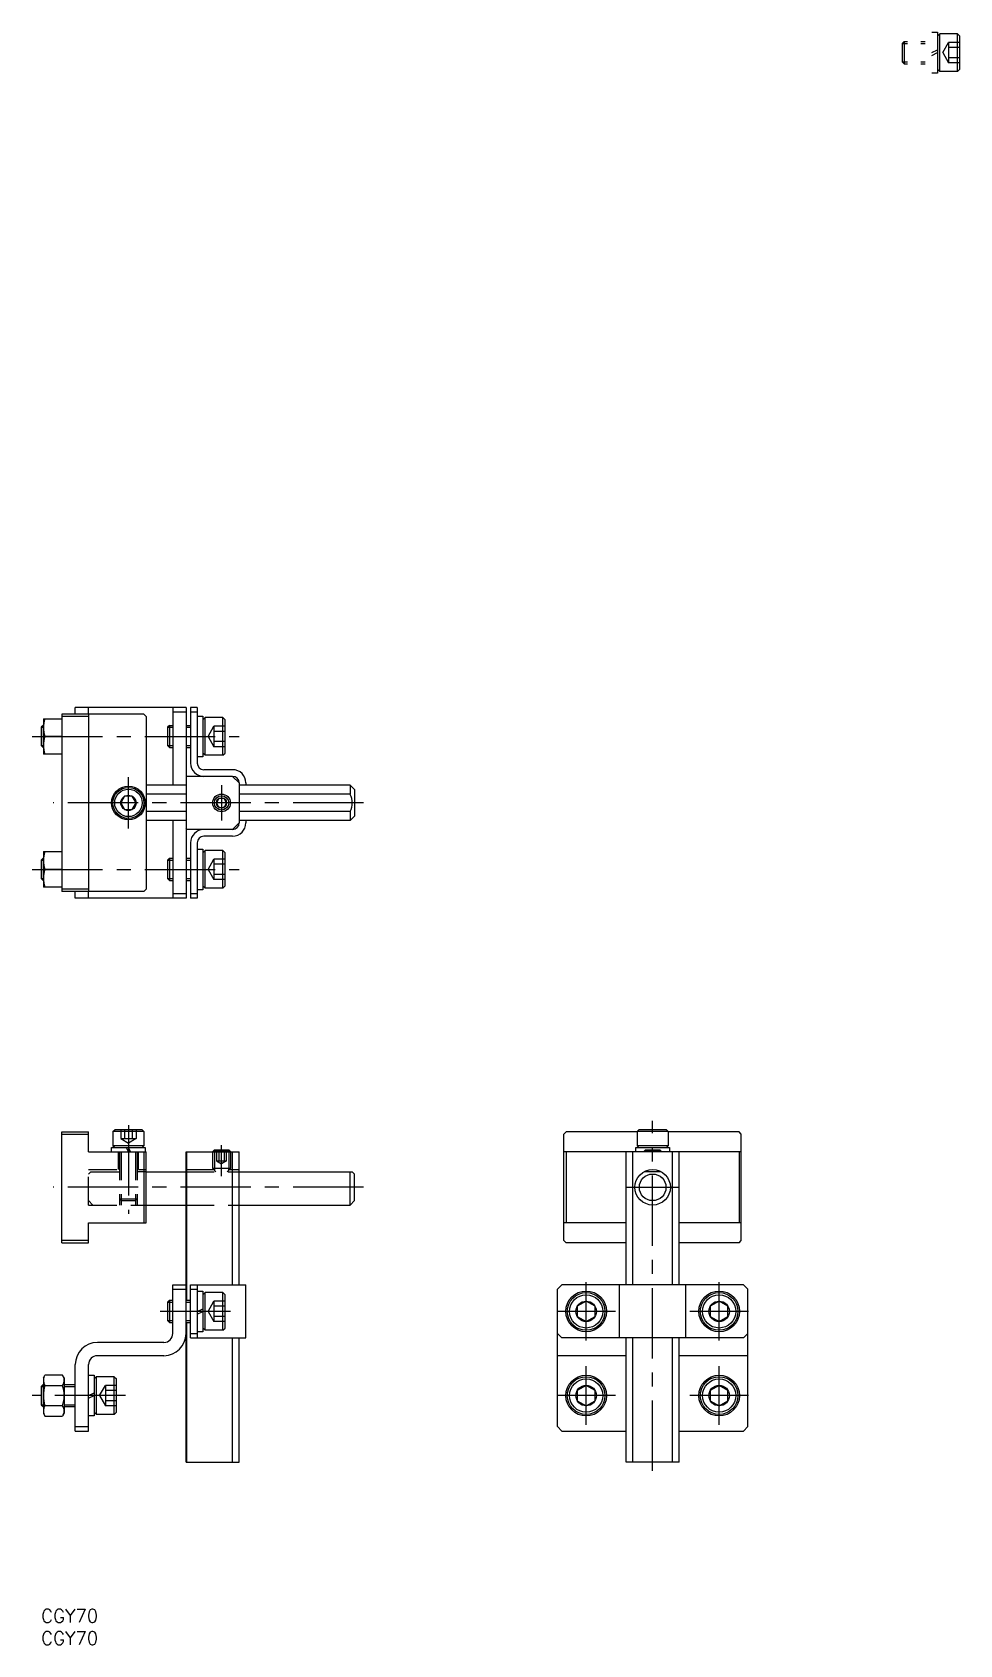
# Model space of a CAD drawing. Extents: x -2 to 207, y -8 to 356.
import ezdxf

# ---------------------------------------------------------------- set-up
doc = ezdxf.new("R2010")
doc.units = 0
doc.header["$LTSCALE"] = 0.5
doc.linetypes.add('CENTER', pattern=[50.8, 31.75, -6.35, 6.35, -6.35])
doc.linetypes.add('DASHED', pattern=[19.05, 12.7, -6.35])
doc.layers.get('0').update_dxf_attribs({"linetype": 'CONTINUOUS'})
doc.layers.add('CENTER', color=1, linetype='CENTER')
doc.styles.get("Standard").update_dxf_attribs({"font": 'txt.shx', "height": 3, "bigfont": 'bigfont.shx'})

# ---------------------------------------------------------------- blocks, each defined once
blk = doc.blocks.new('*U74')
at = {"color": 7, "linetype": 'CONTINUOUS'}
blk.add_text('CGY70', height=3, dxfattribs=at).set_placement((0, -3))
blk = doc.blocks.new('*U75')
at = {"color": 7, "linetype": 'CONTINUOUS'}
blk.add_text('CGY70', height=3, dxfattribs=at).set_placement((0, -8))

msp = doc.modelspace()

# ---------------------------------------------------------------- linework, layer by layer
at = {"color": 7, "linetype": 'CONTINUOUS'}
for p, q in [((194.67, 353.84), (194.24, 353.41)), ((194.24, 353.41), (194.24, 349.27)), ((194.67, 353.84), (194.67, 348.84)), ((194.67, 353.84), (195.44, 353.84)), ((198.44, 353.84), (199.44, 353.84)), ((200.94, 355.94), (202.24, 355.94)), ((202.24, 355.94), (202.24, 346.74)), ((202.74, 355.59), (202.24, 355.09)), ((202.74, 347.09), (202.74, 355.59)), ((206.74, 355.59), (202.74, 355.59)), ((206.74, 347.09), (206.74, 355.59)), ((206.74, 355.59), (207.24, 355.09)), ((207.24, 347.59), (207.24, 355.09)), ((200.94, 351.34), (202.24, 351.95)), ((200.94, 350.73), (202.24, 351.34)), ((194.24, 349.27), (194.67, 348.84)), ((194.67, 348.84), (195.44, 348.84)), ((198.44, 348.84), (199.44, 348.84)), ((202.24, 346.74), (200.94, 346.74)), ((202.74, 347.09), (202.24, 347.59)), ((206.74, 347.09), (202.74, 347.09)), ((206.74, 347.09), (207.24, 347.59)), ((0.5, 201), (0.5, 193)), ((0.5, 201), (4.7, 201)), ((4.7, 202), (4.7, 162)), ((23.2, 202), (4.7, 202)), ((10.7, 201.5), (4.7, 201.5)), ((32.7, 203.5), (7.7, 203.5)), ((7.7, 202), (7.7, 203.5)), ((10.7, 202), (10.7, 162)), ((23.7, 201.5), (23.2, 202)), ((23.7, 201.5), (23.7, 162.5)), ((29.7, 203.5), (29.7, 186)), ((32.7, 202.5), (29.7, 202.5)), ((32.7, 203.5), (32.7, 160.5)), ((35.2, 203.5), (33.7, 203.5)), ((33.7, 203.5), (33.7, 191)), ((35.2, 202.5), (33.7, 202.5)), ((35.2, 203.5), (35.2, 191)), ((35.2, 201.6), (36.5, 201.6)), ((36.5, 201.6), (36.5, 192.4)), ((37, 201.25), (36.5, 200.75)), ((37, 192.75), (37, 201.25)), ((41, 201.25), (37, 201.25)), ((41, 192.75), (41, 201.25)), ((41, 201.25), (41.5, 200.75)), ((41.5, 193.25), (41.5, 200.75)), ((0.43, 199.5), (0, 199.07)), ((0, 199.07), (0, 194.93)), ((0.43, 199.5), (0.5, 199.5)), ((0.43, 199.5), (0.43, 194.5)), ((4.7, 197), (0.86, 197)), ((28.93, 199.5), (28.5, 199.07)), ((28.5, 199.07), (28.5, 194.93)), ((28.93, 199.5), (28.93, 194.5)), ((28.93, 199.5), (29.7, 199.5)), ((32.7, 199.5), (33.7, 199.5)), ((0, 194.93), (0.43, 194.5)), ((0.43, 194.5), (0.5, 194.5)), ((4.7, 193), (0.5, 193)), ((28.5, 194.93), (28.93, 194.5)), ((28.93, 194.5), (29.7, 194.5)), ((32.7, 194.5), (33.7, 194.5)), ((37, 192.75), (36.5, 193.25)), ((41, 192.75), (41.5, 193.25)), ((36.5, 192.4), (35.2, 192.4)), ((43.2, 189.5), (36.7, 189.5)), ((41, 192.75), (37, 192.75)), ((32.7, 186), (23.7, 186)), ((32.7, 187.8), (32.9, 188)), ((32.7, 187.8), (32.7, 176.2)), ((43.2, 188), (32.9, 188)), ((43.2, 188), (44.7, 186.5)), ((44.7, 186.5), (44.7, 177.5)), ((69.7, 186), (44.7, 186)), ((46.2, 186.5), (46.2, 186)), ((69.7, 186), (69.7, 183.94)), ((70.7, 185), (69.7, 186)), ((18.83, 183.5), (17.97, 182)), ((17.97, 182), (18.83, 180.5)), ((20.57, 183.5), (18.83, 183.5)), ((21.43, 182), (20.57, 183.5)), ((20.57, 180.5), (21.43, 182)), ((32.7, 183.94), (23.7, 183.94)), ((40.12, 183), (39.55, 182)), ((39.55, 182), (40.12, 181)), ((41.28, 183), (40.12, 183)), ((41.85, 182), (41.28, 183)), ((41.28, 181), (41.85, 182)), ((69.7, 183.94), (44.7, 183.94)), ((70.7, 185), (70.7, 179)), ((18.83, 180.5), (20.57, 180.5)), ((19.23, 178.23), (19.23, 178.53)), ((19.7, 178.2), (19.7, 178.5)), ((32.7, 180.06), (23.7, 180.06)), ((40.12, 181), (41.28, 181)), ((69.7, 180.06), (44.7, 180.06)), ((69.7, 180.06), (69.7, 178)), ((69.7, 178), (70.7, 179)), ((32.7, 178), (23.7, 178)), ((29.7, 178), (29.7, 160.5)), ((32.9, 176), (32.7, 176.2)), ((43.2, 176), (32.9, 176)), ((43.2, 176), (44.7, 177.5)), ((69.7, 178), (44.7, 178)), ((46.2, 178), (46.2, 177.5)), ((33.7, 173), (33.7, 160.5)), ((35.2, 173), (35.2, 160.5)), ((35.2, 171.6), (36.5, 171.6)), ((36.5, 171.6), (36.5, 162.4)), ((37, 171.25), (36.5, 170.75)), ((43.2, 174.5), (36.7, 174.5)), ((37, 162.75), (37, 171.25)), ((41, 171.25), (37, 171.25)), ((41, 162.75), (41, 171.25)), ((41, 171.25), (41.5, 170.75)), ((0.43, 169.5), (0, 169.07)), ((0, 169.07), (0, 164.93)), ((0.43, 169.5), (0.5, 169.5)), ((0.43, 169.5), (0.43, 164.5)), ((0.5, 171), (0.5, 163)), ((0.5, 171), (4.7, 171)), ((28.93, 169.5), (28.5, 169.07)), ((28.5, 169.07), (28.5, 164.93)), ((28.93, 169.5), (28.93, 164.5)), ((28.93, 169.5), (29.7, 169.5)), ((32.7, 169.5), (33.7, 169.5)), ((41.5, 163.25), (41.5, 170.75)), ((0, 164.93), (0.43, 164.5)), ((0.43, 164.5), (0.5, 164.5)), ((4.7, 167), (0.86, 167)), ((28.5, 164.93), (28.93, 164.5)), ((28.93, 164.5), (29.7, 164.5)), ((32.7, 164.5), (33.7, 164.5)), ((4.7, 163), (0.5, 163)), ((10.7, 162.5), (4.7, 162.5)), ((23.2, 162), (4.7, 162)), ((7.7, 160.5), (7.7, 162)), ((32.7, 160.5), (7.7, 160.5)), ((23.7, 162.5), (23.2, 162)), ((32.7, 161.5), (29.7, 161.5)), ((35.2, 161.5), (33.7, 161.5)), ((35.2, 160.5), (33.7, 160.5)), ((36.5, 162.4), (35.2, 162.4)), ((37, 162.75), (36.5, 163.25)), ((41, 162.75), (37, 162.75)), ((41, 162.75), (41.5, 163.25)), ((4.7, 82.74), (4.7, 107.74)), ((4.7, 107.74), (10.7, 107.74)), ((4.7, 107.24), (10.7, 107.24)), ((10.7, 103.24), (10.7, 107.74)), ((16.2, 107.84), (16.6, 108.24)), ((23.2, 107.84), (16.2, 107.84)), ((16.2, 107.84), (16.2, 104.64)), ((22.8, 108.24), (16.6, 108.24)), ((22.8, 108.24), (23.2, 107.84)), ((23.2, 107.84), (23.2, 104.64)), ((117.96, 107.24), (118.46, 107.74)), ((117.96, 83.24), (117.96, 107.24)), ((134.46, 107.74), (118.46, 107.74)), ((134.46, 107.84), (134.86, 108.24)), ((141.46, 107.84), (134.46, 107.84)), ((134.46, 107.84), (134.46, 104.64)), ((141.06, 108.24), (134.86, 108.24)), ((141.06, 108.24), (141.46, 107.84)), ((141.46, 107.84), (141.46, 104.64)), ((157.46, 107.74), (141.46, 107.74)), ((157.96, 107.24), (157.46, 107.74)), ((157.96, 83.24), (157.96, 107.24)), ((10.7, 103.24), (23.7, 103.24)), ((15.9, 103.24), (15.9, 104.24)), ((15.9, 104.24), (23.5, 104.24)), ((23.2, 104.64), (16.2, 104.64)), ((16.2, 104.64), (16.6, 104.24)), ((17.7, 103.24), (20.7, 103.24)), ((19.7, 103.24), (19.23, 104.24)), ((20.17, 103.24), (19.7, 104.24)), ((22.8, 104.24), (23.2, 104.64)), ((23.2, 103.24), (23.2, 87.24)), ((23.5, 104.24), (23.5, 103.24)), ((23.7, 87.24), (23.7, 103.24)), ((32.7, 33.24), (32.7, 103.24)), ((32.7, 103.24), (44.7, 103.24)), ((32.9, 69.74), (32.9, 103.24)), ((38.7, 103.36), (39.08, 103.74)), ((38.7, 103.24), (38.7, 103.36)), ((42.7, 103.36), (38.7, 103.36)), ((39.08, 103.74), (42.32, 103.74)), ((42.32, 103.74), (42.7, 103.36)), ((42.7, 103.36), (42.7, 103.24)), ((43.2, 73.24), (43.2, 103.24)), ((44.7, 73.24), (44.7, 103.24)), ((157.96, 103.24), (117.96, 103.24)), ((118.46, 103.24), (118.46, 87.24)), ((131.96, 73.24), (131.96, 103.24)), ((133.46, 73.24), (133.46, 103.24)), ((134.16, 103.24), (134.16, 104.24)), ((134.16, 104.24), (141.76, 104.24)), ((141.46, 104.64), (134.46, 104.64)), ((134.46, 104.64), (134.86, 104.24)), ((135.96, 103.36), (136.34, 103.74)), ((135.96, 103.24), (135.96, 103.36)), ((139.96, 103.36), (135.96, 103.36)), ((136.34, 103.74), (139.58, 103.74)), ((139.58, 103.74), (139.96, 103.36)), ((139.96, 103.24), (139.96, 103.36)), ((141.06, 104.24), (141.46, 104.64)), ((141.76, 104.24), (141.76, 103.24)), ((142.46, 73.24), (142.46, 103.24)), ((143.96, 73.24), (143.96, 103.24)), ((157.46, 103.24), (157.46, 87.24)), ((23.7, 98.74), (32.7, 98.74)), ((44.7, 98.74), (70.2, 98.74)), ((69.7, 91.24), (69.7, 98.74)), ((70.7, 98.24), (70.2, 98.74)), ((139.9, 98.74), (136.03, 98.74)), ((136.49, 98.96), (136.71, 98.74)), ((139.43, 98.96), (139.21, 98.74)), ((70.7, 92.24), (70.7, 98.24)), ((23.7, 91.24), (32.7, 91.24)), ((44.7, 91.24), (69.7, 91.24)), ((70.7, 92.24), (69.7, 91.24)), ((10.7, 87.24), (23.7, 87.24)), ((10.7, 82.74), (10.7, 87.24)), ((131.96, 87.24), (117.96, 87.24)), ((157.96, 87.24), (143.96, 87.24)), ((10.7, 83.24), (4.7, 83.24)), ((4.7, 82.74), (10.7, 82.74)), ((117.96, 83.24), (118.46, 82.74)), ((131.96, 82.74), (118.46, 82.74)), ((157.46, 82.74), (143.96, 82.74)), ((157.46, 82.74), (157.96, 83.24)), ((29.7, 73.24), (32.7, 73.24)), ((29.7, 62.24), (29.7, 73.24)), ((33.7, 61.24), (33.7, 73.24)), ((33.7, 73.24), (46.2, 73.24)), ((35.2, 73.24), (35.2, 61.24)), ((46.2, 61.24), (46.2, 73.24)), ((117.46, 73.24), (116.46, 72.24)), ((158.46, 73.24), (117.46, 73.24)), ((130.46, 61.24), (130.46, 73.24)), ((145.46, 61.24), (145.46, 73.24)), ((158.46, 73.24), (159.46, 72.24)), ((28.93, 69.74), (28.5, 69.3)), ((28.5, 69.3), (28.5, 65.17)), ((28.93, 69.74), (28.93, 64.74)), ((28.93, 69.74), (29.7, 69.74)), ((29.7, 72.24), (32.7, 72.24)), ((32.7, 69.74), (33.7, 69.74)), ((33.7, 72.24), (35.2, 72.24)), ((35.2, 71.84), (36.5, 71.84)), ((36.5, 71.84), (36.5, 62.64)), ((37, 71.49), (36.5, 70.99)), ((37, 62.99), (37, 71.49)), ((41, 71.49), (37, 71.49)), ((41, 62.99), (41, 71.49)), ((41, 71.49), (41.5, 70.99)), ((41.5, 63.49), (41.5, 70.99)), ((116.46, 41.24), (116.46, 72.24)), ((122.96, 69.55), (120.96, 68.39)), ((124.96, 68.39), (122.96, 69.55)), ((152.96, 69.55), (150.96, 68.39)), ((154.96, 68.39), (152.96, 69.55)), ((159.46, 41.24), (159.46, 72.24)), ((35.2, 67.24), (36.5, 67.84)), ((35.2, 66.63), (36.5, 67.24)), ((118.71, 67.24), (118.36, 67.24)), ((118.76, 67.84), (118.4, 67.84)), ((120.96, 68.39), (120.96, 66.08)), ((120.96, 66.08), (122.96, 64.93)), ((122.96, 64.93), (124.96, 66.08)), ((124.96, 66.08), (124.96, 68.39)), ((148.71, 67.24), (148.36, 67.24)), ((148.76, 67.84), (148.4, 67.84)), ((150.96, 68.39), (150.96, 66.08)), ((150.96, 66.08), (152.96, 64.93)), ((152.96, 64.93), (154.96, 66.08)), ((154.96, 66.08), (154.96, 68.39)), ((28.5, 65.17), (28.93, 64.74)), ((28.93, 64.74), (29.7, 64.74)), ((32.7, 64.74), (33.7, 64.74)), ((32.9, 33.24), (32.9, 64.74)), ((33.7, 62.24), (35.2, 62.24)), ((36.5, 62.64), (35.2, 62.64)), ((37, 62.99), (36.5, 63.49)), ((41, 62.99), (37, 62.99)), ((41, 62.99), (41.5, 63.49)), ((117.46, 61.24), (116.46, 62.24)), ((158.46, 61.24), (159.46, 62.24)), ((27.7, 60.24), (12.7, 60.24)), ((33.7, 61.24), (46.2, 61.24)), ((43.2, 33.24), (43.2, 61.24)), ((44.7, 33.24), (44.7, 61.24)), ((158.46, 61.24), (117.46, 61.24)), ((131.96, 33.24), (131.96, 61.24)), ((133.46, 33.24), (133.46, 61.24)), ((142.46, 33.24), (142.46, 61.24)), ((143.96, 33.24), (143.96, 61.24)), ((7.7, 40.24), (7.7, 55.24)), ((10.7, 40.24), (10.7, 55.24)), ((27.7, 57.24), (12.7, 57.24)), ((131.96, 57.24), (116.46, 57.24)), ((159.46, 57.24), (143.96, 57.24)), ((0.5, 52.24), (0.86, 52.86)), ((0.5, 52.24), (0.5, 44.24)), ((4.84, 52.86), (0.86, 52.86)), ((5.2, 52.24), (4.84, 52.86)), ((5.2, 52.24), (5.2, 44.24)), ((10.7, 52.84), (12, 52.84)), ((12, 52.84), (12, 43.64)), ((12.5, 52.49), (12, 51.99)), ((12.5, 43.99), (12.5, 52.49)), ((16.5, 52.49), (12.5, 52.49)), ((16.5, 43.99), (16.5, 52.49)), ((16.5, 52.49), (17, 51.99)), ((17, 44.49), (17, 51.99)), ((0.43, 50.74), (0, 50.3)), ((0, 50.3), (0, 46.17)), ((0.43, 50.74), (0.5, 50.74)), ((0.43, 50.74), (0.43, 45.74)), ((0.86, 50.55), (4.84, 50.55)), ((5.2, 50.74), (7.7, 50.74)), ((10.7, 48.24), (12, 48.84)), ((10.7, 47.63), (12, 48.24)), ((118.71, 48.24), (118.36, 48.24)), ((118.76, 48.84), (118.4, 48.84)), ((122.96, 50.55), (120.96, 49.39)), ((120.96, 49.39), (120.96, 47.08)), ((124.96, 49.39), (122.96, 50.55)), ((124.96, 47.08), (124.96, 49.39)), ((148.71, 48.24), (148.36, 48.24)), ((148.76, 48.84), (148.4, 48.84)), ((152.96, 50.55), (150.96, 49.39)), ((150.96, 49.39), (150.96, 47.08)), ((154.96, 49.39), (152.96, 50.55)), ((154.96, 47.08), (154.96, 49.39)), ((0, 46.17), (0.43, 45.74)), ((0.43, 45.74), (0.5, 45.74)), ((0.5, 44.24), (0.86, 43.62)), ((4.84, 45.93), (0.86, 45.93)), ((5.2, 44.24), (4.84, 43.62)), ((5.2, 45.74), (7.7, 45.74)), ((12.5, 43.99), (12, 44.49)), ((16.5, 43.99), (12.5, 43.99)), ((16.5, 43.99), (17, 44.49)), ((120.96, 47.08), (122.96, 45.93)), ((122.96, 45.93), (124.96, 47.08)), ((150.96, 47.08), (152.96, 45.93)), ((152.96, 45.93), (154.96, 47.08)), ((0.86, 43.62), (4.84, 43.62)), ((7.7, 41.24), (10.7, 41.24)), ((7.7, 40.24), (10.7, 40.24)), ((12, 43.64), (10.7, 43.64)), ((116.46, 41.24), (117.46, 40.24)), ((117.46, 40.24), (131.96, 40.24)), ((143.96, 40.24), (158.46, 40.24)), ((159.46, 41.24), (158.46, 40.24)), ((32.7, 33.24), (44.7, 33.24)), ((143.96, 33.24), (131.96, 33.24))]:
    msp.add_line(p, q, dxfattribs=at)
at = {"color": 3, "linetype": 'CONTINUOUS'}
for p, q in [((194.24, 353.41), (195.44, 353.41)), ((198.44, 353.41), (199.44, 353.41)), ((194.24, 349.27), (195.44, 349.27)), ((198.44, 349.27), (199.44, 349.27)), ((0, 199.07), (0.5, 199.07)), ((28.5, 199.07), (29.7, 199.07)), ((32.7, 199.07), (33.7, 199.07)), ((0, 194.93), (0.5, 194.93)), ((28.5, 194.93), (29.7, 194.93)), ((32.7, 194.93), (33.7, 194.93)), ((0, 169.07), (0.5, 169.07)), ((28.5, 169.07), (29.7, 169.07)), ((32.7, 169.07), (33.7, 169.07)), ((0, 164.93), (0.5, 164.93)), ((28.5, 164.93), (29.7, 164.93)), ((32.7, 164.93), (33.7, 164.93)), ((39.08, 103.74), (39.08, 103.24)), ((42.32, 103.74), (42.32, 103.24)), ((136.34, 103.74), (136.34, 103.24)), ((139.58, 103.74), (139.58, 103.24)), ((28.5, 69.3), (29.7, 69.3)), ((32.7, 69.3), (33.7, 69.3)), ((28.5, 65.17), (29.7, 65.17)), ((32.7, 65.17), (33.7, 65.17)), ((0, 50.3), (0.5, 50.3)), ((5.2, 50.3), (7.7, 50.3)), ((0, 46.17), (0.5, 46.17)), ((5.2, 46.17), (7.7, 46.17))]:
    msp.add_line(p, q, dxfattribs=at)
at = {"color": 3, "linetype": 'DASHED'}
for p, q in [((203.41, 351.34), (204.74, 353.65)), ((207.24, 353.65), (204.74, 353.65)), ((204.74, 353.65), (204.74, 349.03)), ((203.41, 351.34), (204.74, 349.03)), ((207.24, 352.5), (204.74, 352.5)), ((207.24, 350.19), (204.74, 350.19)), ((207.24, 349.03), (204.74, 349.03)), ((10.7, 202), (10.7, 203.5)), ((37.67, 197), (39, 199.31)), ((37.67, 197), (39, 194.69)), ((41.5, 199.31), (39, 199.31)), ((39, 199.31), (39, 194.69)), ((41.5, 198.15), (39, 198.15)), ((41.5, 195.85), (39, 195.85)), ((41.5, 194.69), (39, 194.69)), ((37.67, 167), (39, 169.31)), ((41.5, 169.31), (39, 169.31)), ((39, 169.31), (39, 164.69)), ((41.5, 168.15), (39, 168.15)), ((4.7, 167), (4.84, 167)), ((37.67, 167), (39, 164.69)), ((41.5, 165.85), (39, 165.85)), ((41.5, 164.69), (39, 164.69)), ((10.7, 160.5), (10.7, 162)), ((17.97, 108.24), (17.97, 106.24)), ((17.97, 106.24), (19.7, 105.24)), ((17.97, 106.24), (21.43, 106.24)), ((18.83, 108.24), (18.83, 106.24)), ((21.43, 106.24), (19.7, 105.24)), ((20.57, 108.24), (20.57, 106.24)), ((21.43, 108.24), (21.43, 106.24)), ((17.45, 99.24), (17.45, 103.24)), ((17.7, 103.24), (17.7, 91.24)), ((18.08, 103.24), (18.08, 91.24)), ((21.32, 103.24), (21.32, 91.24)), ((21.7, 103.24), (21.7, 91.24)), ((21.95, 99.24), (21.95, 103.24)), ((38.7, 99.49), (38.7, 103.24)), ((39.08, 103.24), (39.08, 99.11)), ((39.55, 103.74), (39.55, 101.24)), ((40.12, 103.74), (40.12, 101.24)), ((41.28, 103.74), (41.28, 101.24)), ((41.85, 101.24), (41.85, 103.74)), ((42.32, 103.24), (42.32, 99.11)), ((42.7, 103.24), (42.7, 99.49)), ((10.7, 91.24), (10.7, 99.24)), ((10.7, 99.24), (17.45, 99.24)), ((10.7, 98.24), (11.2, 98.74)), ((11.2, 98.74), (17.7, 98.74)), ((23.7, 98.74), (21.7, 98.74)), ((21.95, 99.24), (23.7, 99.24)), ((32.7, 99.24), (44.7, 99.24)), ((32.7, 98.74), (44.7, 98.74)), ((42.7, 99.49), (38.7, 99.49)), ((38.7, 99.49), (39.45, 98.74)), ((39.55, 101.24), (40.7, 100.57)), ((39.55, 101.24), (41.85, 101.24)), ((41.85, 101.24), (40.7, 100.57)), ((42.7, 99.49), (41.95, 98.74)), ((10.7, 92.24), (11.7, 91.24)), ((10.7, 91.24), (23.7, 91.24)), ((17.7, 92.62), (21.7, 92.62)), ((17.7, 92.62), (18.08, 92.24)), ((18.08, 92.24), (21.32, 92.24)), ((21.32, 92.24), (21.7, 92.62)), ((32.7, 91.24), (44.7, 91.24)), ((37.67, 67.24), (39, 69.55)), ((41.5, 69.55), (39, 69.55)), ((39, 69.55), (39, 64.93)), ((37.67, 67.24), (39, 64.93)), ((41.5, 68.39), (39, 68.39)), ((41.5, 66.08), (39, 66.08)), ((41.5, 64.93), (39, 64.93)), ((13.17, 48.24), (14.5, 50.55)), ((13.17, 48.24), (14.5, 45.93)), ((17, 50.55), (14.5, 50.55)), ((14.5, 50.55), (14.5, 45.93)), ((17, 49.39), (14.5, 49.39)), ((17, 47.08), (14.5, 47.08)), ((17, 45.93), (14.5, 45.93))]:
    msp.add_line(p, q, dxfattribs=at)
at = {"color": 7, "linetype": 'CONTINUOUS'}
for centre, radius in [((19.7, 182), 3.8), ((19.7, 182), 3.5), ((19.7, 182), 3.1), ((19.7, 182), 1.73), ((40.7, 182), 2), ((40.7, 182), 1.15), ((137.96, 95.24), 4), ((137.96, 95.24), 3), ((122.96, 67.24), 4.6), ((122.96, 67.24), 4.25), ((122.96, 67.24), 3.75), ((122.96, 67.24), 2.31), ((152.96, 67.24), 4.6), ((152.96, 67.24), 4.25), ((152.96, 67.24), 3.75), ((152.96, 67.24), 2.31), ((122.96, 48.24), 4.6), ((122.96, 48.24), 4.25), ((122.96, 48.24), 3.75), ((152.96, 48.24), 4.6), ((152.96, 48.24), 4.25), ((152.96, 48.24), 3.75), ((122.96, 48.24), 2.31), ((152.96, 48.24), 2.31)]:
    msp.add_circle(centre, radius, dxfattribs=at)
at = {"color": 3, "linetype": 'CONTINUOUS'}
msp.add_circle((40.7, 182), 1.62, dxfattribs=at)
at = {"color": 7, "linetype": 'CONTINUOUS'}
for centre, radius, start, end in [((6.28, 199), 5.78, 159.7438, 200.2562), ((6.28, 195), 5.78, 159.7438, 200.2562), ((36.7, 191), 3, 180, 270), ((36.7, 191), 1.5, 180, 270), ((43.2, 186.5), 3, 0, 90), ((43.2, 186.5), 1.5, 0, 90), ((66.2, 182), 4, 331.045, 28.955), ((36.7, 173), 3, 90, 180), ((43.2, 177.5), 3, 270, 0), ((43.2, 177.5), 1.5, 270, 0), ((36.7, 173), 1.5, 90, 180), ((6.28, 169), 5.78, 159.7438, 200.2562), ((6.28, 165), 5.78, 159.7438, 200.2562), ((27.7, 62.24), 5, 270, 0), ((27.7, 62.24), 2, 270, 0), ((12.7, 55.24), 5, 90, 180), ((12.7, 55.24), 2, 90, 180), ((2.54, 51.7), 2.04, 154.3842, 214.3842), ((3.16, 51.7), 2.04, 325.6158, 25.6158), ((8.14, 48.24), 7.64, 162.412, 197.588), ((-2.44, 48.24), 7.64, 342.412, 17.588), ((2.54, 44.77), 2.04, 145.6158, 205.6158), ((3.16, 44.77), 2.04, 334.3842, 34.3842)]:
    msp.add_arc(centre, radius, start, end, dxfattribs=at)
at = {"layer": 'CENTER', "color": 1, "linetype": 'CENTER'}
for p, q in [((-2, 197), (44.7, 197)), ((19.7, 176.2), (19.7, 187.8)), ((40.7, 186), (40.7, 178)), ((72.7, 182), (2.7, 182)), ((-2, 167), (44.7, 167)), ((19.7, 109.24), (19.7, 89.24)), ((137.96, 31.24), (137.96, 110.24)), ((40.7, 97.74), (40.7, 104.74)), ((72.7, 95.24), (2.7, 95.24)), ((131.96, 95.24), (143.96, 95.24)), ((122.96, 60.64), (122.96, 73.84)), ((152.96, 60.64), (152.96, 73.84)), ((42.7, 67.24), (26.3, 67.24)), ((129.56, 67.24), (116.36, 67.24)), ((159.56, 67.24), (146.36, 67.24)), ((122.96, 41.64), (122.96, 54.84)), ((152.96, 41.64), (152.96, 54.84)), ((19, 48.24), (-2, 48.24)), ((129.56, 48.24), (116.36, 48.24)), ((159.56, 48.24), (146.36, 48.24))]:
    msp.add_line(p, q, dxfattribs=at)

# ---------------------------------------------------------------- block references
at = {"color": 7, "linetype": 'CONTINUOUS'}
for name in ['*U74', '*U75']:
    msp.add_blockref(name, (0, 0), dxfattribs=at)

doc.saveas('drawing.dxf')
